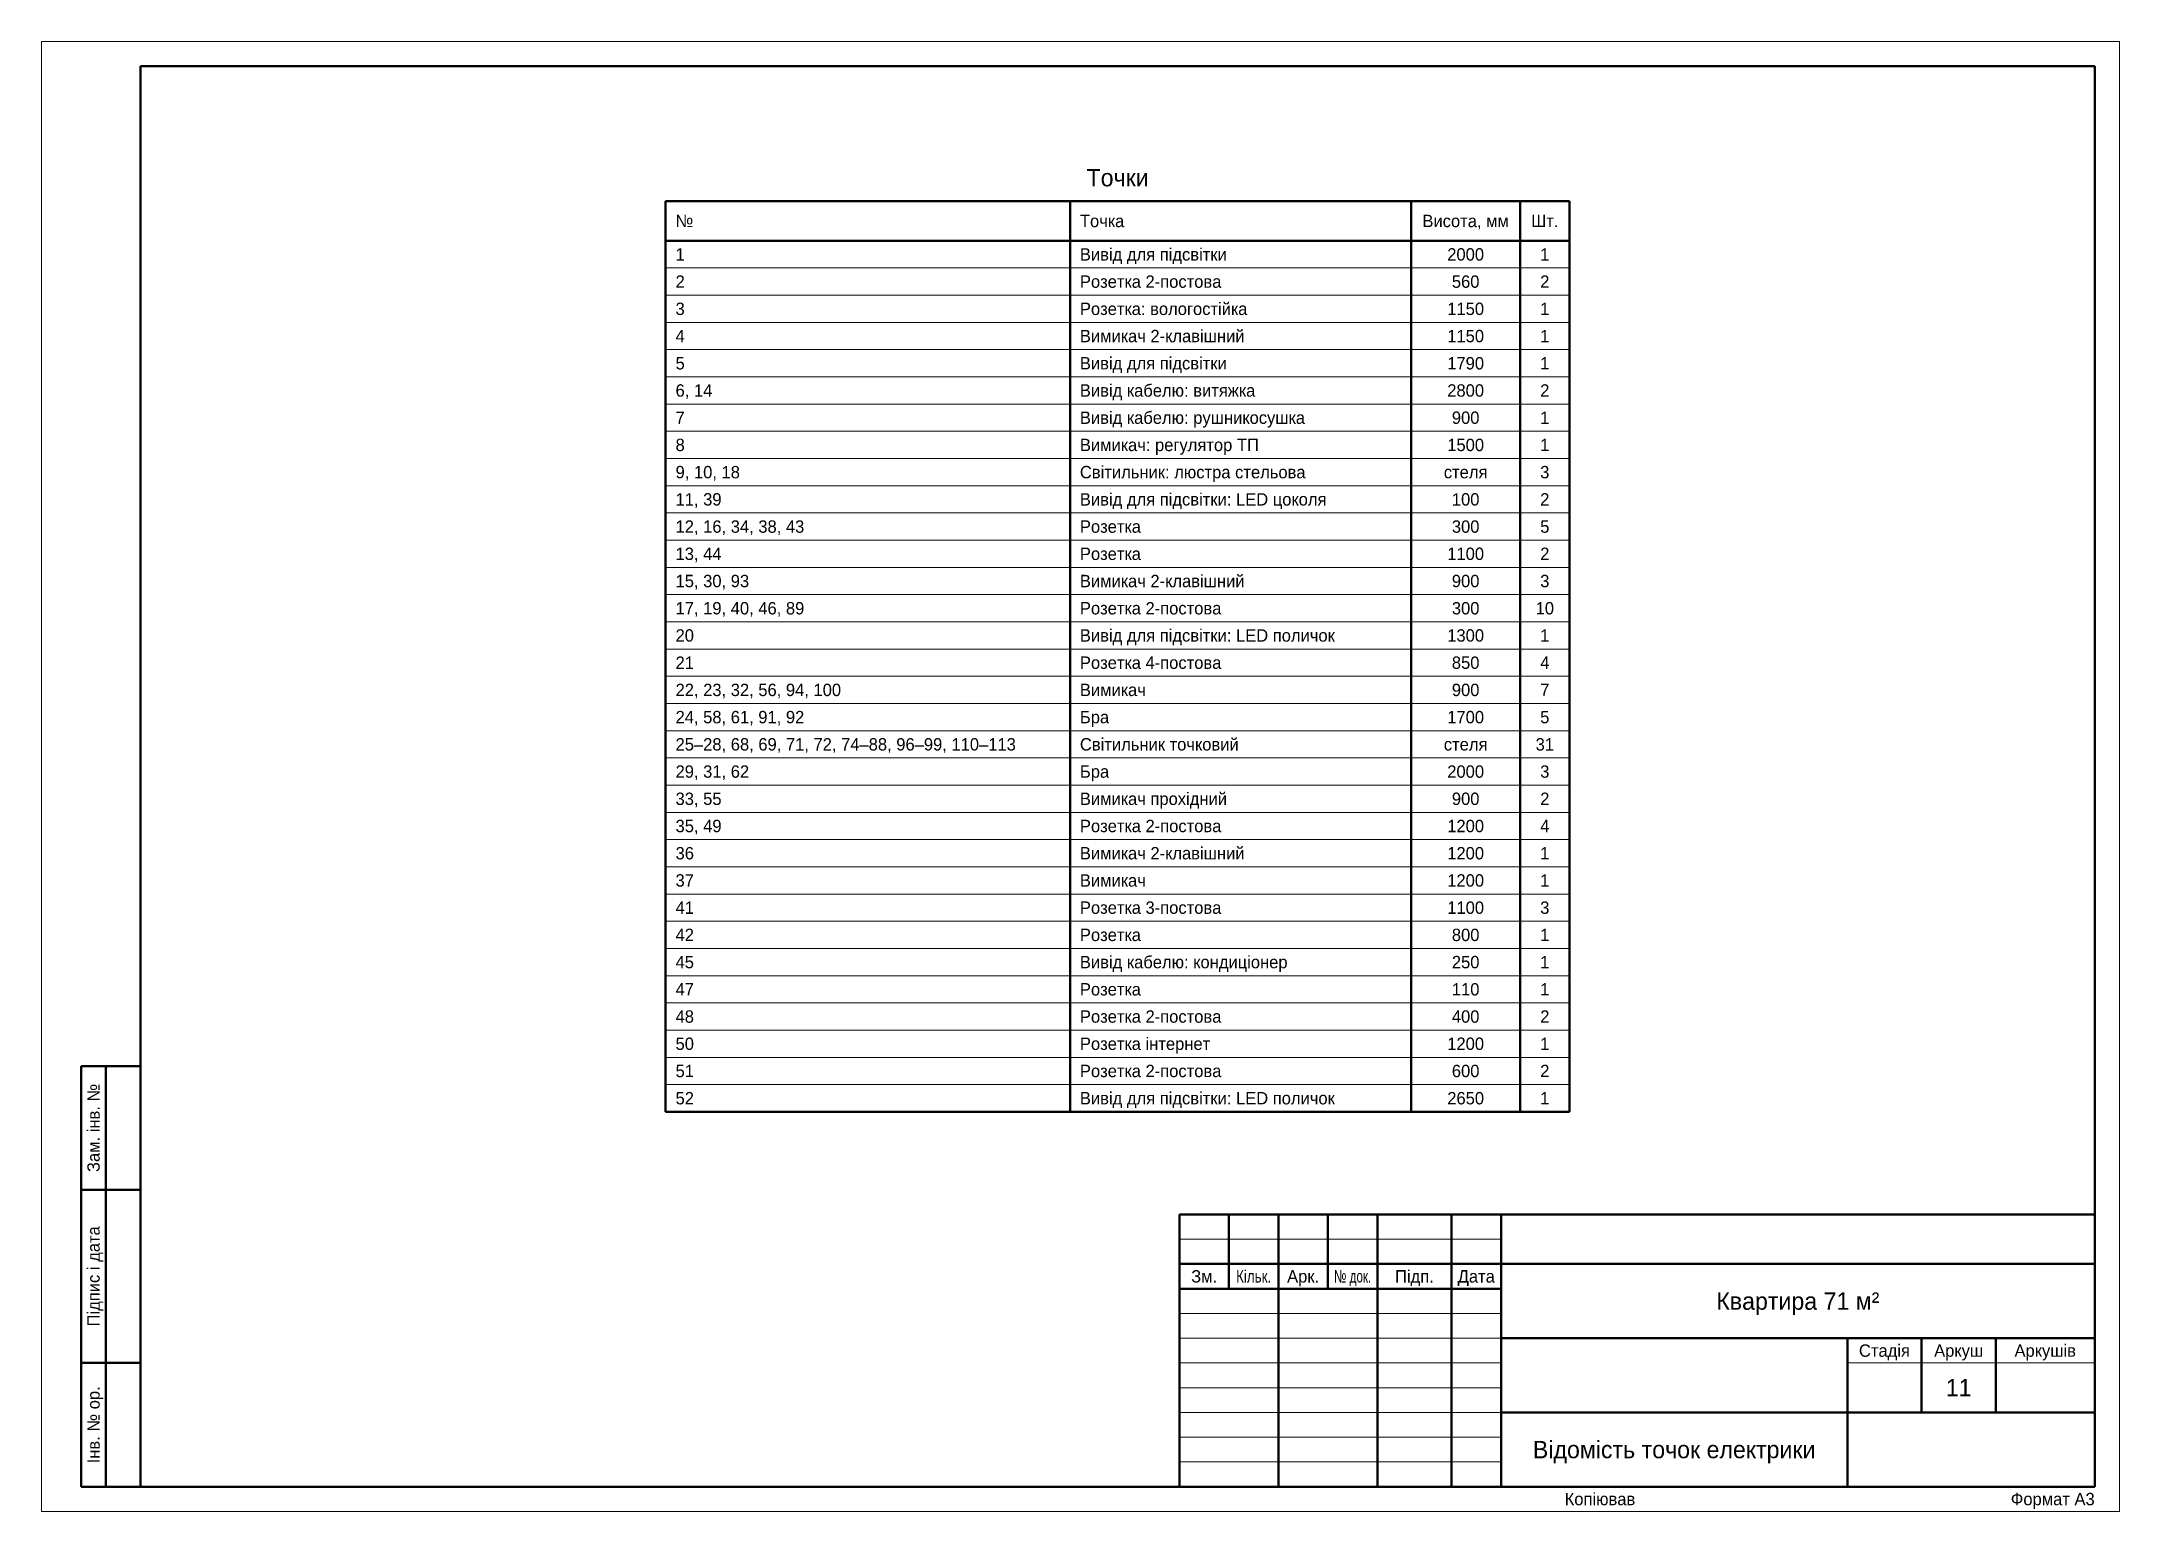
# Paper-space layout '11 Точки' of a CAD drawing. Header units: millimetres. Extents: x 0 to 420, y 0 to 297.
import ezdxf
from ezdxf.enums import TextEntityAlignment as Align

# ---------------------------------------------------------------- set-up
doc = ezdxf.new("R2010")
doc.units = ezdxf.units.MM
doc.layers.add('A-SHEET', color=7, linetype='Continuous')
doc.layers.add('A-TEXT', color=7, linetype='Continuous')
doc.styles.add('PLEX_LIGHT', font='IBMPlexSans-Light.ttf')

# ---------------------------------------------------------------- blocks, each defined once
blk = doc.blocks.new('STAMP_F3')
at = {"lineweight": 50}
for p, q in [((185, 55), (0, 55)), ((0, 55), (0, 0)), ((10, 40), (10, 55)), ((20, 40), (20, 55)), ((30, 40), (30, 55)), ((40, 40), (40, 55)), ((55, 40), (55, 55)), ((65, 0), (65, 55)), ((185, 0), (185, 55)), ((0, 45), (65, 45)), ((65, 45), (185, 45)), ((0, 40), (65, 40)), ((20, 0), (20, 40)), ((40, 0), (40, 40)), ((55, 0), (55, 40)), ((65, 30), (185, 30)), ((135, 0), (135, 30)), ((150, 15), (150, 30)), ((165, 15), (165, 30)), ((65, 15), (185, 15)), ((0, 0), (185, 0))]:
    blk.add_line(p, q, dxfattribs=at)
at = {"lineweight": 18}
for p, q in [((0, 50), (65, 50)), ((0, 35), (65, 35)), ((0, 30), (65, 30)), ((0, 25), (65, 25)), ((135, 25), (185, 25)), ((0, 20), (65, 20)), ((0, 15), (65, 15)), ((0, 10), (65, 10)), ((0, 5), (65, 5))]:
    blk.add_line(p, q, dxfattribs=at)
at = {"style": 'PLEX_LIGHT'}
for s, p in [('Зм.', (5, 42.5)), ('Арк.', (25, 42.5)), ('Підп.', (47.5, 42.5)), ('Дата', (60, 42.5)), ('Стадія', (142.5, 27.5)), ('Аркуш', (157.5, 27.5)), ('Аркушів', (175, 27.5))]:
    blk.add_text(s, height=2.5, dxfattribs=at).set_placement(p, align=Align.MIDDLE_CENTER)
for s, width, p in [('Кільк.', 0.81045, (15, 42.5)), ('№ док.', 0.701948, (35, 42.5))]:
    blk.add_text(s, height=2.5, dxfattribs=dict(at, width=width)).set_placement(p, align=Align.MIDDLE_CENTER)
for tag, height, p in [('CODE', 5, (125, 50)), ('DATE1', 2.5, (60, 37.5)), ('OBJECT', 3.5, (125, 37.5)), ('DATE2', 2.5, (60, 32.5)), ('OBJECT_2', 3.5, (125, 31.9)), ('DATE3', 2.5, (60, 27.5)), ('DATE4', 2.5, (60, 22.5)), ('BUILDING', 3.5, (100, 22.5)), ('STAGE', 3.5, (142.5, 20)), ('SHEET', 3.5, (157.5, 20)), ('SHEETS', 3.5, (175, 20)), ('DATE5', 2.5, (60, 17.5)), ('BUILDING_2', 3.5, (100, 16.9)), ('DATE6', 2.5, (60, 12.5)), ('DATE7', 2.5, (60, 7.5)), ('IMAGE', 3.5, (100, 7.5)), ('ORG', 2.5, (160, 7.5)), ('ORG_2', 2.5, (160, 3.5)), ('DATE8', 2.5, (60, 2.5)), ('IMAGE_2', 3.5, (100, 1.9))]:
    blk.add_attdef(tag, text='', height=height, dxfattribs=at).set_placement(p, align=Align.MIDDLE_CENTER)
for tag, p in [('ROLE1', (1, 37.5)), ('NAME1', (21, 37.5)), ('ROLE2', (1, 32.5)), ('NAME2', (21, 32.5)), ('ROLE3', (1, 27.5)), ('NAME3', (21, 27.5)), ('ROLE4', (1, 22.5)), ('NAME4', (21, 22.5)), ('ROLE5', (1, 17.5)), ('NAME5', (21, 17.5)), ('ROLE6', (1, 12.5)), ('NAME6', (21, 12.5)), ('ROLE7', (1, 7.5)), ('NAME7', (21, 7.5)), ('ROLE8', (1, 2.5)), ('NAME8', (21, 2.5))]:
    blk.add_attdef(tag, text='', height=2.5, dxfattribs=at).set_placement(p, align=Align.MIDDLE_LEFT)

psp = doc.layouts.new('11 Точки')

# ---------------------------------------------------------------- linework, layer by layer
at = {"layer": 'A-SHEET', "lineweight": 18}
for p, q in [((420, 297), (0, 297)), ((0, 297), (0, 0)), ((420, 0), (420, 297)), ((126.15, 251.25), (308.85, 251.25)), ((126.15, 245.75), (308.85, 245.75)), ((126.15, 240.25), (308.85, 240.25)), ((126.15, 234.75), (308.85, 234.75)), ((126.15, 229.25), (308.85, 229.25)), ((126.15, 223.75), (308.85, 223.75)), ((126.15, 218.25), (308.85, 218.25)), ((126.15, 212.75), (308.85, 212.75)), ((126.15, 207.25), (308.85, 207.25)), ((126.15, 201.75), (308.85, 201.75)), ((126.15, 196.25), (308.85, 196.25)), ((126.15, 190.75), (308.85, 190.75)), ((126.15, 185.25), (308.85, 185.25)), ((126.15, 179.75), (308.85, 179.75)), ((126.15, 174.25), (308.85, 174.25)), ((126.15, 168.75), (308.85, 168.75)), ((126.15, 163.25), (308.85, 163.25)), ((126.15, 157.75), (308.85, 157.75)), ((126.15, 152.25), (308.85, 152.25)), ((126.15, 146.75), (308.85, 146.75)), ((126.15, 141.25), (308.85, 141.25)), ((126.15, 135.75), (308.85, 135.75)), ((126.15, 130.25), (308.85, 130.25)), ((126.15, 124.75), (308.85, 124.75)), ((126.15, 119.25), (308.85, 119.25)), ((126.15, 113.75), (308.85, 113.75)), ((126.15, 108.25), (308.85, 108.25)), ((126.15, 102.75), (308.85, 102.75)), ((126.15, 97.25), (308.85, 97.25)), ((126.15, 91.75), (308.85, 91.75)), ((126.15, 86.25), (308.85, 86.25)), ((0, 0), (420, 0))]:
    psp.add_line(p, q, dxfattribs=at)
at = {"layer": 'A-SHEET', "lineweight": 50}
for p, q in [((415, 292), (20, 292)), ((20, 292), (20, 5)), ((415, 5), (415, 292)), ((126.15, 264.75), (308.85, 264.75)), ((126.15, 264.75), (126.15, 80.75)), ((207.88, 264.75), (207.88, 80.75)), ((276.85, 264.75), (276.85, 80.75)), ((298.85, 264.75), (298.85, 80.75)), ((308.85, 264.75), (308.85, 80.75)), ((126.15, 256.75), (308.85, 256.75)), ((20, 90), (8, 90)), ((8, 90), (8, 65)), ((13, 65), (13, 90)), ((20, 65), (20, 90)), ((126.15, 80.75), (308.85, 80.75)), ((20, 65), (8, 65)), ((8, 65), (8, 30)), ((8, 65), (20, 65)), ((13, 30), (13, 65)), ((20, 30), (20, 65)), ((20, 30), (8, 30)), ((8, 30), (8, 5)), ((8, 30), (20, 30)), ((13, 5), (13, 30)), ((20, 5), (20, 30)), ((8, 5), (20, 5)), ((20, 5), (415, 5))]:
    psp.add_line(p, q, dxfattribs=at)

# ---------------------------------------------------------------- block references
at = {"layer": 'A-SHEET'}
psp.add_blockref('STAMP_F3', (230, 5), dxfattribs=at).add_auto_attribs({'OBJECT': 'Квартира 71 м²', 'IMAGE': 'Відомість точок електрики', 'SHEET': '11'})

# ---------------------------------------------------------------- texts
at = {"layer": 'A-SHEET', "style": 'PLEX_LIGHT'}
for s, p in [('Зам. інв. №', (10.5, 77.5)), ('Підпис і дата', (10.5, 47.5)), ('Інв. № ор.', (10.5, 17.5))]:
    psp.add_text(s, height=2.5, rotation=90, dxfattribs=at).set_placement(p, align=Align.MIDDLE_CENTER)
psp.add_text('Копіював', height=2.5, dxfattribs=at).set_placement((315, 2.5), align=Align.MIDDLE_CENTER)
psp.add_text('Формат A3', height=2.5, dxfattribs=at).set_placement((415, 2.5), align=Align.MIDDLE_RIGHT)
at = {"layer": 'A-TEXT', "style": 'PLEX_LIGHT'}
for s, height, p in [('Точки', 3.5, (217.5, 269.5)), ('Висота, мм', 2.5, (287.85, 260.75)), ('Шт.', 2.5, (303.85, 260.75)), ('2000', 2.5, (287.85, 254)), ('1', 2.5, (303.85, 254)), ('560', 2.5, (287.85, 248.5)), ('2', 2.5, (303.85, 248.5)), ('1150', 2.5, (287.85, 243)), ('1', 2.5, (303.85, 243)), ('1150', 2.5, (287.85, 237.5)), ('1', 2.5, (303.85, 237.5)), ('1790', 2.5, (287.85, 232)), ('1', 2.5, (303.85, 232)), ('2800', 2.5, (287.85, 226.5)), ('2', 2.5, (303.85, 226.5)), ('900', 2.5, (287.85, 221)), ('1', 2.5, (303.85, 221)), ('1500', 2.5, (287.85, 215.5)), ('1', 2.5, (303.85, 215.5)), ('стеля', 2.5, (287.85, 210)), ('3', 2.5, (303.85, 210)), ('100', 2.5, (287.85, 204.5)), ('2', 2.5, (303.85, 204.5)), ('300', 2.5, (287.85, 199)), ('5', 2.5, (303.85, 199)), ('1100', 2.5, (287.85, 193.5)), ('2', 2.5, (303.85, 193.5)), ('900', 2.5, (287.85, 188)), ('3', 2.5, (303.85, 188)), ('300', 2.5, (287.85, 182.5)), ('10', 2.5, (303.85, 182.5)), ('1300', 2.5, (287.85, 177)), ('1', 2.5, (303.85, 177)), ('850', 2.5, (287.85, 171.5)), ('4', 2.5, (303.85, 171.5)), ('900', 2.5, (287.85, 166)), ('7', 2.5, (303.85, 166)), ('1700', 2.5, (287.85, 160.5)), ('5', 2.5, (303.85, 160.5)), ('стеля', 2.5, (287.85, 155)), ('31', 2.5, (303.85, 155)), ('2000', 2.5, (287.85, 149.5)), ('3', 2.5, (303.85, 149.5)), ('900', 2.5, (287.85, 144)), ('2', 2.5, (303.85, 144)), ('1200', 2.5, (287.85, 138.5)), ('4', 2.5, (303.85, 138.5)), ('1200', 2.5, (287.85, 133)), ('1', 2.5, (303.85, 133)), ('1200', 2.5, (287.85, 127.5)), ('1', 2.5, (303.85, 127.5)), ('1100', 2.5, (287.85, 122)), ('3', 2.5, (303.85, 122)), ('800', 2.5, (287.85, 116.5)), ('1', 2.5, (303.85, 116.5)), ('250', 2.5, (287.85, 111)), ('1', 2.5, (303.85, 111)), ('110', 2.5, (287.85, 105.5)), ('1', 2.5, (303.85, 105.5)), ('400', 2.5, (287.85, 100)), ('2', 2.5, (303.85, 100)), ('1200', 2.5, (287.85, 94.5)), ('1', 2.5, (303.85, 94.5)), ('600', 2.5, (287.85, 89)), ('2', 2.5, (303.85, 89)), ('2650', 2.5, (287.85, 83.5)), ('1', 2.5, (303.85, 83.5))]:
    psp.add_text(s, height=height, dxfattribs=at).set_placement(p, align=Align.MIDDLE_CENTER)
for s, p in [('№', (128.15, 260.75)), ('Точка', (209.88, 260.75)), ('1', (128.15, 254)), ('Вивід для підсвітки', (209.88, 254)), ('2', (128.15, 248.5)), ('Розетка 2-постова', (209.88, 248.5)), ('3', (128.15, 243)), ('Розетка: вологостійка', (209.88, 243)), ('4', (128.15, 237.5)), ('Вимикач 2-клавішний', (209.88, 237.5)), ('5', (128.15, 232)), ('Вивід для підсвітки', (209.88, 232)), ('6, 14', (128.15, 226.5)), ('Вивід кабелю: витяжка', (209.88, 226.5)), ('7', (128.15, 221)), ('Вивід кабелю: рушникосушка', (209.88, 221)), ('8', (128.15, 215.5)), ('Вимикач: регулятор ТП', (209.88, 215.5)), ('9, 10, 18', (128.15, 210)), ('Світильник: люстра стельова', (209.88, 210)), ('Вивід для підсвітки: LED цоколя', (209.88, 204.5)), ('11, 39', (128.15, 204.5)), ('12, 16, 34, 38, 43', (128.15, 199)), ('Розетка', (209.88, 199)), ('13, 44', (128.15, 193.5)), ('Розетка', (209.88, 193.5)), ('15, 30, 93', (128.15, 188)), ('Вимикач 2-клавішний', (209.88, 188)), ('17, 19, 40, 46, 89', (128.15, 182.5)), ('Розетка 2-постова', (209.88, 182.5)), ('20', (128.15, 177)), ('Вивід для підсвітки: LED поличок', (209.88, 177)), ('21', (128.15, 171.5)), ('Розетка 4-постова', (209.88, 171.5)), ('22, 23, 32, 56, 94, 100', (128.15, 166)), ('Вимикач', (209.88, 166)), ('24, 58, 61, 91, 92', (128.15, 160.5)), ('Бра', (209.88, 160.5)), ('25–28, 68, 69, 71, 72, 74–88, 96–99, 110–113', (128.15, 155)), ('Світильник точковий', (209.88, 155)), ('29, 31, 62', (128.15, 149.5)), ('Бра', (209.88, 149.5)), ('33, 55', (128.15, 144)), ('Вимикач прохідний', (209.88, 144)), ('35, 49', (128.15, 138.5)), ('Розетка 2-постова', (209.88, 138.5)), ('Вимикач 2-клавішний', (209.88, 133)), ('36', (128.15, 133)), ('37', (128.15, 127.5)), ('Вимикач', (209.88, 127.5)), ('41', (128.15, 122)), ('Розетка 3-постова', (209.88, 122)), ('42', (128.15, 116.5)), ('Розетка', (209.88, 116.5)), ('45', (128.15, 111)), ('Вивід кабелю: кондиціонер', (209.88, 111)), ('47', (128.15, 105.5)), ('Розетка', (209.88, 105.5)), ('48', (128.15, 100)), ('Розетка 2-постова', (209.88, 100)), ('50', (128.15, 94.5)), ('Розетка інтернет', (209.88, 94.5)), ('51', (128.15, 89)), ('Розетка 2-постова', (209.88, 89)), ('52', (128.15, 83.5)), ('Вивід для підсвітки: LED поличок', (209.88, 83.5))]:
    psp.add_text(s, height=2.5, dxfattribs=at).set_placement(p, align=Align.MIDDLE_LEFT)

doc.saveas('drawing.dxf')
